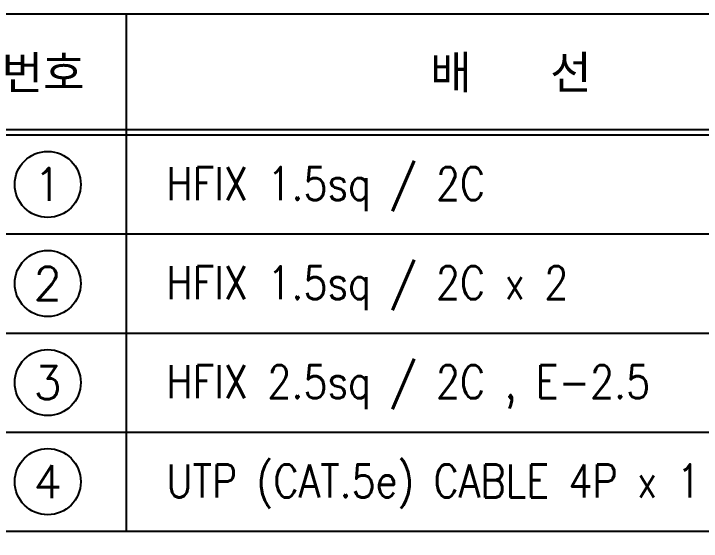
# Model space of a CAD drawing. Header units: millimetres. Extents: x 116443 to 620443, y -399357 to -63957.
# Drawn here: x 484591 to 522011, y -339935 to -311205 of the extents above; entities that cross this region are included whole.
import ezdxf
from ezdxf.enums import TextEntityAlignment as Align

# ---------------------------------------------------------------- set-up
doc = ezdxf.new("R2010")
doc.units = ezdxf.units.MM
doc.header["$LTSCALE"] = 600
doc.layers.add('text', color=7, linetype='Continuous')
doc.layers.add('유도관제-TEXT', color=7, linetype='Continuous')
doc.styles.add('GHS', font='romans.shx', dxfattribs={"bigfont": 'ghs.shx'})
doc.styles.add('맑은고딕', font='')
doc.styles.get('맑은고딕').set_extended_font_data('Malgun Gothic')

msp = doc.modelspace()

# ---------------------------------------------------------------- linework, layer by layer
at = {"layer": '유도관제-TEXT', "color": 1, "ltscale": 0.3}
for p, q in [((490703.5, -311204.6), (490703.5, -339389.1)), ((482008.3, -317501.2), (547540.5, -317501.2)), ((482008.3, -317801), (547540.5, -317801)), ((482008.3, -323198), (547540.5, -323198)), ((482008.3, -328595), (547540.5, -328595)), ((482008.3, -328595), (547540.5, -328595)), ((482008.3, -333992.1), (547540.5, -333992.1)), ((482008.3, -333992.1), (547540.5, -333992.1)), ((482008.3, -339389.1), (547540.5, -339389.1)), ((482008.3, -339389.1), (547540.5, -339389.1))]:
    msp.add_line(p, q, dxfattribs=at)
at = {"layer": '유도관제-TEXT', "color": 7, "linetype": 'Continuous', "ltscale": 0.3}
msp.add_lwpolyline([(482008.3, -365912.6), (482008.3, -311204.6), (547540.5, -311204.6)], dxfattribs=at)
at = {"layer": '유도관제-TEXT', "color": 1, "ltscale": 0.3}
for centre in [(486441.1, -320499.5), (486441.1, -325896.5), (486441.1, -331293.6), (486441.1, -336690.6)]:
    msp.add_circle(centre, 1799, dxfattribs=at)

# ---------------------------------------------------------------- texts
at = {"layer": 'text', "color": 3, "ltscale": 0.3, "style": '맑은고딕'}
for s, p in [('번호', (486184.7, -314377.9)), ('배       선', (511649.7, -314377.9))]:
    msp.add_text(s, height=1800.19, dxfattribs=at).set_placement(p, align=Align.MIDDLE)
at = {"layer": '유도관제-TEXT', "color": 3, "ltscale": 0.3, "style": 'GHS', "width": 0.85}
for s, p in [('HFIX 1.5sq / 2C', (492888.8, -321354.7)), ('HFIX 1.5sq / 2C x 2', (492888.8, -326751.7)), ('HFIX 2.5sq / 2C , E-2.5', (492888.8, -332148.7)), ('UTP (CAT.5e) CABLE 4P x 1', (492888.8, -337545.7))]:
    msp.add_text(s, height=1799.009, dxfattribs=at).set_placement(p)
at = {"layer": '유도관제-TEXT', "color": 3, "ltscale": 0.3, "style": 'GHS'}
for s, p in [('1', (486441.1, -320499.5)), ('2', (486441.1, -325896.5)), ('3', (486441.1, -331293.6)), ('4', (486441.1, -336690.6))]:
    msp.add_text(s, height=1799, dxfattribs=at).set_placement(p, align=Align.MIDDLE)

doc.saveas('drawing.dxf')
